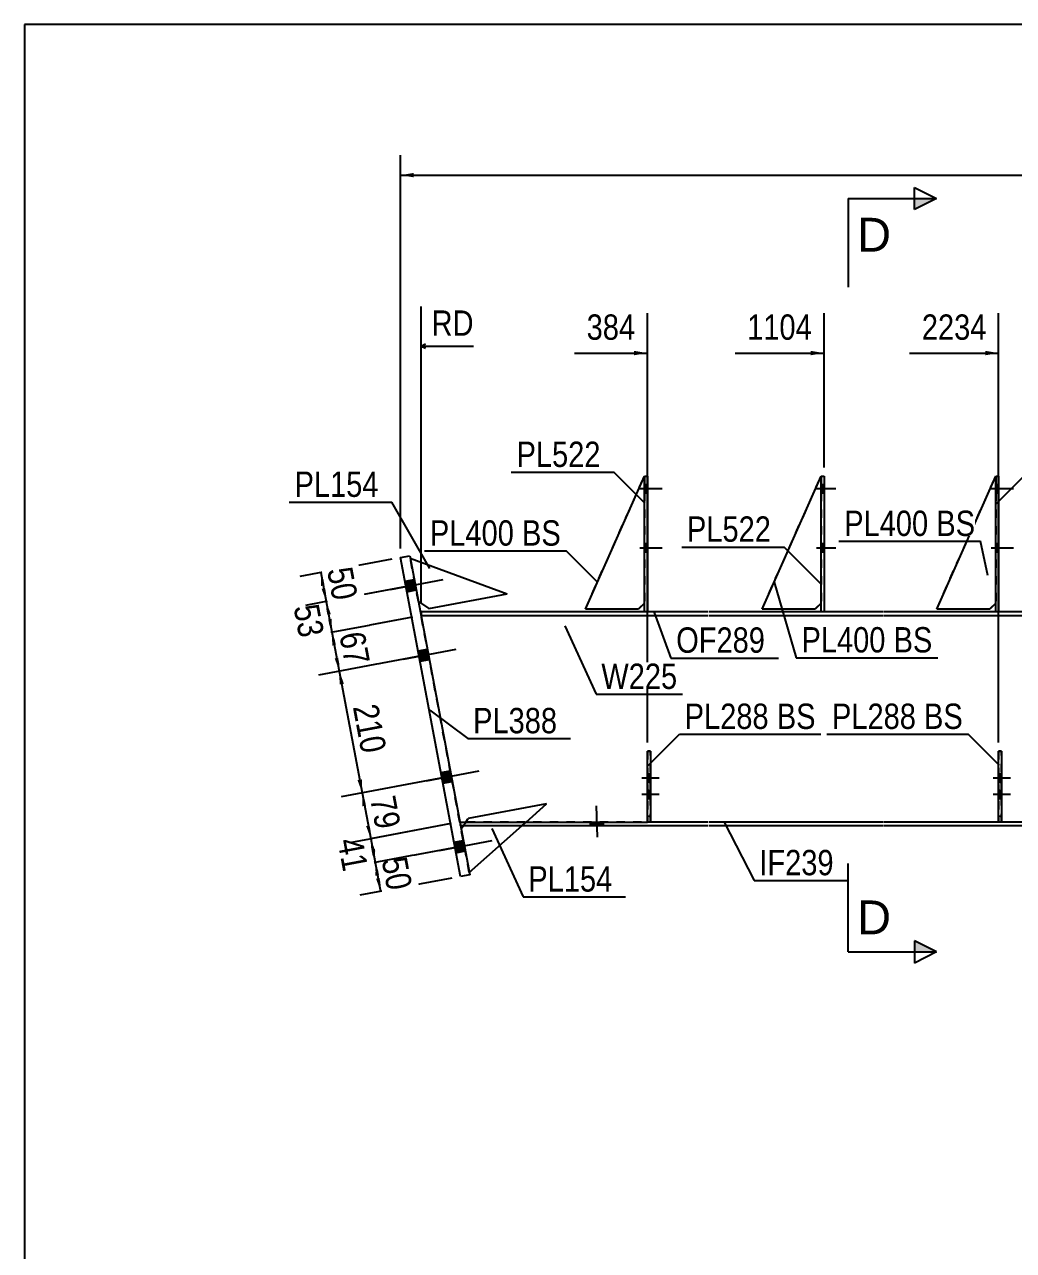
# Model space of a CAD drawing. Header units: millimetres. Extents: x -47 to 355, y -199 to 78.
# Drawn here: x -44.8 to 66.9, y -60.1 to 78.4 of the extents above; entities that cross this region are included whole.
import ezdxf

# ---------------------------------------------------------------- set-up
doc = ezdxf.new("R2010")
doc.units = ezdxf.units.MM
doc.linetypes.add('DXK_LINE_DOT1', pattern=[1.8814, 0.9407, -0.9407])
doc.linetypes.add('DXK_LINE_DOT2', pattern=[3.9198, 1.9599, -1.9599])
doc.styles.add('Arial', font='ARIAL.TTF', dxfattribs={"height": 0.2})
doc.styles.add('Arial Narrow', font='ARIALN.TTF', dxfattribs={"height": 0.2})

# ---------------------------------------------------------------- blocks, each defined once
blk = doc.blocks.new('Unknown-627304503-1201')
at = {"color": 5, "linetype": 'Continuous'}
for p, q in [((355.18, 78.44), (-44.82, 78.44)), ((-44.82, 78.44), (-44.82, -198.56))]:
    blk.add_line(p, q, dxfattribs=at)
blk = doc.blocks.new('Bolt-627304503-1581 - 1579')
at = {"linetype": 'Continuous'}
for points in [[(25.57, 25.53), (25.57, 26.47), (25.24, 26.47), (25.24, 25.53)], [(25.57, 25.53), (25.57, 26.47), (25.24, 26.47), (25.24, 25.53)], [(25.57, 25.53), (25.57, 26.47), (25.24, 26.47), (25.24, 25.53)], [(25.57, 18.87), (25.57, 19.8), (25.24, 19.8), (25.24, 18.87)], [(25.57, 18.87), (25.57, 19.8), (25.24, 19.8), (25.24, 18.87)], [(25.57, 18.87), (25.57, 19.8), (25.24, 19.8), (25.24, 18.87)]]:
    blk.add_hatch(color=3, dxfattribs=at).paths.add_polyline_path(points)
at = {"color": 3, "linetype": 'Continuous'}
for p, q in [((25.24, 26.47), (25.57, 26.47)), ((25.24, 26.47), (25.57, 26.47)), ((25.24, 26.47), (25.57, 26.47)), ((24.71, 26), (27.24, 26)), ((24.71, 26), (27.24, 26)), ((24.71, 26), (27.24, 26)), ((25.24, 25.53), (25.57, 25.53)), ((25.24, 25.53), (25.57, 25.53)), ((25.24, 25.53), (25.57, 25.53)), ((25.24, 19.8), (25.57, 19.8)), ((25.24, 19.8), (25.57, 19.8)), ((25.24, 19.8), (25.57, 19.8)), ((24.71, 19.33), (27.24, 19.33)), ((24.71, 19.33), (27.24, 19.33)), ((24.71, 19.33), (27.24, 19.33)), ((25.24, 18.87), (25.57, 18.87)), ((25.24, 18.87), (25.57, 18.87)), ((25.24, 18.87), (25.57, 18.87))]:
    blk.add_line(p, q, dxfattribs=at)
blk = doc.blocks.new('Bolt-627304503-1582 - 1579')
at = {"linetype": 'Continuous'}
for points in [[(45.54, 25.53), (45.54, 26.47), (45.21, 26.47), (45.21, 25.53)], [(45.54, 25.53), (45.54, 26.47), (45.21, 26.47), (45.21, 25.53)], [(45.54, 25.53), (45.54, 26.47), (45.21, 26.47), (45.21, 25.53)], [(45.54, 18.87), (45.54, 19.8), (45.21, 19.8), (45.21, 18.87)], [(45.54, 18.87), (45.54, 19.8), (45.21, 19.8), (45.21, 18.87)], [(45.54, 18.87), (45.54, 19.8), (45.21, 19.8), (45.21, 18.87)]]:
    blk.add_hatch(color=3, dxfattribs=at).paths.add_polyline_path(points)
at = {"color": 3, "linetype": 'Continuous'}
for p, q in [((45.21, 26.47), (45.54, 26.47)), ((45.21, 26.47), (45.54, 26.47)), ((45.21, 26.47), (45.54, 26.47)), ((44.67, 26), (46.87, 26)), ((44.67, 26), (46.87, 26)), ((44.67, 26), (46.87, 26)), ((45.21, 25.53), (45.54, 25.53)), ((45.21, 25.53), (45.54, 25.53)), ((45.21, 25.53), (45.54, 25.53)), ((45.21, 19.8), (45.54, 19.8)), ((45.21, 19.8), (45.54, 19.8)), ((45.21, 19.8), (45.54, 19.8)), ((44.67, 19.33), (46.87, 19.33)), ((44.67, 19.33), (46.87, 19.33)), ((44.67, 19.33), (46.87, 19.33)), ((45.21, 18.87), (45.54, 18.87)), ((45.21, 18.87), (45.54, 18.87)), ((45.21, 18.87), (45.54, 18.87))]:
    blk.add_line(p, q, dxfattribs=at)
blk = doc.blocks.new('Part-627304503-1712 - 1579')
at = {"color": 2, "linetype": 'Continuous'}
for p, q in [((-2.32, 18.22), (-1.27, 18.42)), ((4.45, -17.82), (-2.32, 18.22)), ((-1.27, 18.42), (5.5, -17.62)), ((5.5, -17.62), (4.45, -17.82))]:
    blk.add_line(p, q, dxfattribs=at)
blk = doc.blocks.new('Bolt-627304503-1591 - 1579')
at = {"linetype": 'Continuous'}
for points in [[(-1.81, 15.53), (-1.59, 14.35), (-0.54, 14.55), (-0.76, 15.73)], [(-1.81, 15.53), (-1.59, 14.35), (-0.54, 14.55), (-0.76, 15.73)], [(-0.33, 7.67), (-0.11, 6.49), (0.94, 6.69), (0.71, 7.87)], [(-0.33, 7.67), (-0.11, 6.49), (0.94, 6.69), (0.71, 7.87)], [(2.25, -6.09), (2.47, -7.27), (3.52, -7.07), (3.3, -5.89)], [(2.25, -6.09), (2.47, -7.27), (3.52, -7.07), (3.3, -5.89)], [(3.73, -13.95), (3.95, -15.13), (5, -14.93), (4.77, -13.76)], [(3.73, -13.95), (3.95, -15.13), (5, -14.93), (4.77, -13.76)]]:
    blk.add_hatch(color=3, dxfattribs=at).paths.add_polyline_path(points)
at = {"color": 3, "linetype": 'Continuous'}
for p, q in [((-3.45, 14.61), (2.49, 15.73)), ((-3.45, 14.61), (2.49, 15.73)), ((-1.81, 15.53), (-0.76, 15.73)), ((-1.81, 15.53), (-0.76, 15.73)), ((-1.59, 14.35), (-0.54, 14.55)), ((-1.59, 14.35), (-0.54, 14.55)), ((-1.98, 6.75), (3.97, 7.87)), ((-1.98, 6.75), (3.97, 7.87)), ((-0.33, 7.67), (0.71, 7.87)), ((-0.33, 7.67), (0.71, 7.87)), ((-0.11, 6.49), (0.94, 6.69)), ((-0.11, 6.49), (0.94, 6.69)), ((0.61, -7.01), (6.55, -5.89)), ((0.61, -7.01), (6.55, -5.89)), ((2.25, -6.09), (3.3, -5.89)), ((2.25, -6.09), (3.3, -5.89)), ((2.47, -7.27), (3.52, -7.07)), ((2.47, -7.27), (3.52, -7.07)), ((2.08, -14.87), (8.03, -13.75)), ((2.08, -14.87), (8.03, -13.75)), ((3.73, -13.95), (4.77, -13.76)), ((3.73, -13.95), (4.77, -13.76)), ((3.95, -15.13), (5, -14.93)), ((3.95, -15.13), (5, -14.93))]:
    blk.add_line(p, q, dxfattribs=at)
blk = doc.blocks.new('Bolt-627304503-1592 - 1579')
at = {"color": 3, "linetype": 'DXK_LINE_DOT2'}
for p, q in [((24.94, -6.68), (27.14, -6.68)), ((25.57, -6.21), (25.91, -6.21)), ((25.57, -7.15), (25.91, -7.15)), ((25.57, -8.07), (25.91, -8.07)), ((24.94, -8.53), (27.14, -8.53)), ((25.57, -9), (25.91, -9))]:
    blk.add_line(p, q, dxfattribs=at)
blk = doc.blocks.new('Bolt-627304503-1595 - 1579')
at = {"linetype": 'Continuous'}
for points in [[(65.27, 25.53), (65.27, 26.47), (64.94, 26.47), (64.94, 25.53)], [(65.27, 25.53), (65.27, 26.47), (64.94, 26.47), (64.94, 25.53)], [(65.27, 25.53), (65.27, 26.47), (64.94, 26.47), (64.94, 25.53)], [(65.27, 18.87), (65.27, 19.8), (64.94, 19.8), (64.94, 18.87)], [(65.27, 18.87), (65.27, 19.8), (64.94, 19.8), (64.94, 18.87)], [(65.27, 18.87), (65.27, 19.8), (64.94, 19.8), (64.94, 18.87)]]:
    blk.add_hatch(color=3, dxfattribs=at).paths.add_polyline_path(points)
at = {"color": 3, "linetype": 'Continuous'}
for p, q in [((64.94, 26.47), (65.27, 26.47)), ((64.94, 26.47), (65.27, 26.47)), ((64.94, 26.47), (65.27, 26.47)), ((64.41, 26), (66.94, 26)), ((64.41, 26), (66.94, 26)), ((64.41, 26), (66.94, 26)), ((64.94, 25.53), (65.27, 25.53)), ((64.94, 25.53), (65.27, 25.53)), ((64.94, 25.53), (65.27, 25.53)), ((64.94, 19.8), (65.27, 19.8)), ((64.94, 19.8), (65.27, 19.8)), ((64.94, 19.8), (65.27, 19.8)), ((64.41, 19.33), (66.94, 19.33)), ((64.41, 19.33), (66.94, 19.33)), ((64.41, 19.33), (66.94, 19.33)), ((64.94, 18.87), (65.27, 18.87)), ((64.94, 18.87), (65.27, 18.87)), ((64.94, 18.87), (65.27, 18.87))]:
    blk.add_line(p, q, dxfattribs=at)
blk = doc.blocks.new('Bolt-627304503-1596 - 1579')
at = {"color": 3, "linetype": 'DXK_LINE_DOT2'}
for p, q in [((64.64, -6.68), (66.84, -6.68)), ((65.27, -6.21), (65.61, -6.21)), ((65.27, -7.15), (65.61, -7.15)), ((65.27, -8.07), (65.61, -8.07)), ((64.64, -8.53), (66.84, -8.53)), ((65.27, -9), (65.61, -9))]:
    blk.add_line(p, q, dxfattribs=at)
blk = doc.blocks.new('Bolt-627304503-1597 - 1579')
at = {"linetype": 'Continuous'}
for points in [[(65.27, -6.21), (65.27, -7.15), (65.61, -7.15), (65.61, -6.21)], [(65.27, -8.07), (65.27, -9), (65.61, -9), (65.61, -8.07)]]:
    blk.add_hatch(color=3, dxfattribs=at).paths.add_polyline_path(points)
at = {"color": 3, "linetype": 'Continuous'}
for p, q in [((64.74, -6.68), (65.61, -6.68)), ((65.27, -6.21), (65.61, -6.21)), ((65.27, -7.15), (65.61, -7.15)), ((65.27, -8.07), (65.61, -8.07)), ((64.74, -8.53), (65.61, -8.53)), ((65.27, -9), (65.61, -9))]:
    blk.add_line(p, q, dxfattribs=at)
blk = doc.blocks.new('Bolt-627304503-1598 - 1579')
at = {"linetype": 'Continuous'}
for points in [[(25.57, -6.21), (25.57, -7.15), (25.91, -7.15), (25.91, -6.21)], [(25.57, -8.07), (25.57, -9), (25.91, -9), (25.91, -8.07)]]:
    blk.add_hatch(color=3, dxfattribs=at).paths.add_polyline_path(points)
at = {"color": 3, "linetype": 'Continuous'}
for p, q in [((25.04, -6.68), (25.91, -6.68)), ((25.57, -6.21), (25.91, -6.21)), ((25.57, -7.15), (25.91, -7.15)), ((25.57, -8.07), (25.91, -8.07)), ((25.04, -8.53), (25.91, -8.53)), ((25.57, -9), (25.91, -9))]:
    blk.add_line(p, q, dxfattribs=at)
blk = doc.blocks.new('Part-627304503-1791 - 1579')
at = {"color": 2, "linetype": 'Continuous'}
for p, q in [((45.21, 12.07), (45.21, 27.4)), ((45.21, 27.4), (45.54, 27.4)), ((45.54, 27.4), (45.54, 12.07)), ((45.54, 12.07), (45.21, 12.07))]:
    blk.add_line(p, q, dxfattribs=at)
blk = doc.blocks.new('Part-627304503-1796 - 1579')
at = {"color": 2, "linetype": 'Continuous'}
for p, q in [((25.24, 12.07), (25.24, 27.4)), ((25.24, 27.4), (25.57, 27.4)), ((25.57, 27.4), (25.57, 12.07)), ((25.57, 12.07), (25.24, 12.07))]:
    blk.add_line(p, q, dxfattribs=at)
blk = doc.blocks.new('Part-627304503-2015 - 1579')
at = {"color": 2, "linetype": 'Continuous'}
for p, q in [((25.57, -11.67), (25.57, -3.67)), ((25.57, -3.67), (25.91, -3.67)), ((25.91, -3.67), (25.91, -11.67)), ((25.91, -11.67), (25.57, -11.67))]:
    blk.add_line(p, q, dxfattribs=at)
at = {"color": 7, "linetype": 'DXK_LINE_DOT1'}
blk.add_line((25.57, -11), (25.91, -11), dxfattribs=at)
blk = doc.blocks.new('Bolt-627304503-1616 - 1579')
at = {"linetype": 'Continuous'}
blk.add_hatch(color=3, dxfattribs=at).paths.add_polyline_path([(19.16, -12.11), (20.63, -12.07), (20.61, -11.63), (19.15, -11.67)])
blk.add_hatch(color=3, dxfattribs=at).paths.add_polyline_path([(19.16, -12.11), (20.63, -12.07), (20.61, -11.63), (19.15, -11.67)])
at = {"color": 3, "linetype": 'Continuous'}
for p, q in [((19.93, -13.36), (19.83, -9.83)), ((19.93, -13.36), (19.83, -9.83)), ((19.16, -12.11), (19.15, -11.67)), ((19.16, -12.11), (19.15, -11.67)), ((20.63, -12.07), (20.61, -11.63)), ((20.63, -12.07), (20.61, -11.63))]:
    blk.add_line(p, q, dxfattribs=at)
blk = doc.blocks.new('Part-627304503-1685 - 1579')
at = {"color": 2, "linetype": 'Continuous'}
for p, q in [((14.17, -9.62), (5.33, -11.28)), ((11.86, -11.67), (14.17, -9.62)), ((4.53, -12.44), (4.79, -12.07)), ((5.06, -11.67), (5.33, -11.28)), ((5.45, -17.36), (11.41, -12.07))]:
    blk.add_line(p, q, dxfattribs=at)
at = {"color": 7, "linetype": 'DXK_LINE_DOT1'}
for p, q in [((5.45, -17.36), (4.53, -12.44)), ((4.79, -12.07), (5.06, -11.67)), ((11.41, -12.07), (11.86, -11.67))]:
    blk.add_line(p, q, dxfattribs=at)
blk = doc.blocks.new('Part-627304503-1621 - 1579')
at = {"color": 7, "linetype": 'DXK_LINE_DOT1'}
for p, q in [((4.38, -11.67), (0, 11.67)), ((0, 11.67), (32.44, 11.67)), ((32.54, 11.67), (52.17, 11.67)), ((52.27, 11.67), (72.14, 11.67)), ((72.24, 11.67), (91.94, 11.67)), ((92.04, 11.67), (111.74, 11.67)), ((111.84, 11.67), (117.9, 11.67)), ((117.9, 11.67), (117.9, -11.67)), ((32.44, -11.67), (4.46, -11.67)), ((52.17, -11.67), (32.54, -11.67)), ((72.14, -11.67), (52.27, -11.67)), ((91.94, -11.67), (72.24, -11.67)), ((111.74, -11.67), (92.04, -11.67)), ((117.9, -11.67), (111.84, -11.67))]:
    blk.add_line(p, q, dxfattribs=at)
at = {"color": 2, "linetype": 'Continuous'}
blk.add_line((4.46, -11.67), (4.38, -11.67), dxfattribs=at)
blk = doc.blocks.new('Part-627304503-1643 - 1579')
at = {"color": 2, "linetype": 'Continuous'}
for p, q in [((38.54, 12.4), (45.21, 27.4)), ((45.21, 13.07), (44.54, 12.4)), ((44.54, 12.4), (38.54, 12.4))]:
    blk.add_line(p, q, dxfattribs=at)
at = {"color": 7, "linetype": 'DXK_LINE_DOT1'}
blk.add_line((45.21, 27.4), (45.21, 13.07), dxfattribs=at)
blk = doc.blocks.new('Part-627304503-1690 - 1579')
at = {"color": 2, "linetype": 'Continuous'}
for p, q in [((-1.22, 18.15), (9.72, 14.1)), ((0.87, 12.44), (9.72, 14.1)), ((-0.3, 13.24), (0.87, 12.44))]:
    blk.add_line(p, q, dxfattribs=at)
at = {"color": 7, "linetype": 'DXK_LINE_DOT1'}
blk.add_line((-0.3, 13.24), (-1.22, 18.15), dxfattribs=at)
blk = doc.blocks.new('Part-627304503-1899 - 1579')
at = {"color": 2, "linetype": 'Continuous'}
for p, q in [((58.27, 12.4), (64.94, 27.4)), ((64.94, 13.07), (64.27, 12.4)), ((64.27, 12.4), (58.27, 12.4))]:
    blk.add_line(p, q, dxfattribs=at)
at = {"color": 7, "linetype": 'DXK_LINE_DOT1'}
blk.add_line((64.94, 27.4), (64.94, 13.07), dxfattribs=at)
blk = doc.blocks.new('Part-627304503-1914 - 1579')
at = {"color": 2, "linetype": 'Continuous'}
for p, q in [((18.57, 12.4), (25.24, 27.4)), ((25.24, 13.07), (24.57, 12.4)), ((24.57, 12.4), (18.57, 12.4))]:
    blk.add_line(p, q, dxfattribs=at)
at = {"color": 7, "linetype": 'DXK_LINE_DOT1'}
blk.add_line((25.24, 27.4), (25.24, 13.07), dxfattribs=at)
blk = doc.blocks.new('Part-627304503-1941 - 1579')
at = {"color": 7, "linetype": 'DXK_LINE_DOT1'}
for p, q in [((38.54, 12.4), (45.21, 27.4)), ((45.21, 13.07), (44.54, 12.4)), ((44.54, 12.4), (38.54, 12.4))]:
    blk.add_line(p, q, dxfattribs=at)
blk = doc.blocks.new('Part-627304503-2097 - 1579')
at = {"color": 2, "linetype": 'Continuous'}
for p, q in [((4.46, -12.07), (4.46, -11.67)), ((4.46, -11.67), (25.57, -11.67)), ((4.46, -12.07), (32.44, -12.07)), ((32.44, -11.67), (25.91, -11.67)), ((52.17, -11.67), (32.54, -11.67)), ((32.54, -12.07), (52.17, -12.07)), ((65.27, -11.67), (52.27, -11.67)), ((52.27, -12.07), (72.14, -12.07)), ((72.14, -11.67), (65.61, -11.67)), ((91.94, -11.67), (72.24, -11.67)), ((72.24, -12.07), (91.94, -12.07)), ((111.74, -11.67), (92.04, -11.67)), ((92.04, -12.07), (111.74, -12.07)), ((117.9, -11.67), (111.84, -11.67)), ((111.84, -12.07), (117.88, -12.07)), ((117.88, -12.07), (117.9, -11.67))]:
    blk.add_line(p, q, dxfattribs=at)
blk = doc.blocks.new('Part-627304503-2020 - 1579')
at = {"color": 2, "linetype": 'Continuous'}
for p, q in [((65.27, -11.67), (65.27, -3.67)), ((65.27, -3.67), (65.61, -3.67)), ((65.61, -3.67), (65.61, -11.67)), ((65.61, -11.67), (65.27, -11.67))]:
    blk.add_line(p, q, dxfattribs=at)
at = {"color": 7, "linetype": 'DXK_LINE_DOT1'}
blk.add_line((65.27, -11), (65.61, -11), dxfattribs=at)
blk = doc.blocks.new('Part-627304503-2025 - 1579')
at = {"color": 7, "linetype": 'DXK_LINE_DOT1'}
for p, q in [((65.27, -3.67), (65.27, -11.67)), ((65.61, -3.67), (65.27, -3.67)), ((65.61, -11.67), (65.61, -3.67))]:
    blk.add_line(p, q, dxfattribs=at)
blk = doc.blocks.new('Part-627304503-2030 - 1579')
at = {"color": 7, "linetype": 'DXK_LINE_DOT1'}
for p, q in [((58.27, 12.4), (64.94, 27.4)), ((64.94, 13.07), (64.27, 12.4)), ((64.27, 12.4), (58.27, 12.4))]:
    blk.add_line(p, q, dxfattribs=at)
blk = doc.blocks.new('Part-627304503-2035 - 1579')
at = {"color": 2, "linetype": 'Continuous'}
for p, q in [((64.94, 12.07), (64.94, 27.4)), ((64.94, 27.4), (65.27, 27.4)), ((65.27, 27.4), (65.27, 12.07)), ((65.27, 12.07), (64.94, 12.07))]:
    blk.add_line(p, q, dxfattribs=at)
blk = doc.blocks.new('Part-627304503-2082 - 1579')
at = {"color": 7, "linetype": 'DXK_LINE_DOT1'}
for p, q in [((25.57, -3.67), (25.57, -11.67)), ((25.91, -3.67), (25.57, -3.67)), ((25.91, -11.67), (25.91, -3.67))]:
    blk.add_line(p, q, dxfattribs=at)
blk = doc.blocks.new('Part-627304503-2087 - 1579')
at = {"color": 7, "linetype": 'DXK_LINE_DOT1'}
for p, q in [((18.57, 12.4), (25.24, 27.4)), ((25.24, 13.07), (24.57, 12.4)), ((24.57, 12.4), (18.57, 12.4))]:
    blk.add_line(p, q, dxfattribs=at)
blk = doc.blocks.new('Part-627304503-2092 - 1579')
at = {"color": 2, "linetype": 'Continuous'}
for p, q in [((0, 12.07), (0, 11.67)), ((25.24, 12.07), (0, 12.07)), ((0, 11.67), (32.44, 11.67)), ((32.44, 12.07), (25.57, 12.07)), ((45.21, 12.07), (32.54, 12.07)), ((32.54, 11.67), (52.17, 11.67)), ((52.17, 12.07), (45.54, 12.07)), ((64.94, 12.07), (52.27, 12.07)), ((52.27, 11.67), (72.14, 11.67)), ((72.14, 12.07), (65.27, 12.07)), ((84.91, 12.07), (72.24, 12.07)), ((72.24, 11.67), (91.94, 11.67)), ((91.94, 12.07), (85.24, 12.07)), ((104.71, 12.07), (92.04, 12.07)), ((92.04, 11.67), (111.74, 11.67)), ((111.74, 12.07), (105.04, 12.07)), ((137.9, 12.07), (111.84, 12.07)), ((111.84, 11.67), (137.9, 11.67)), ((137.9, 12.07), (137.9, 11.67))]:
    blk.add_line(p, q, dxfattribs=at)
at = {"color": 7, "linetype": 'DXK_LINE_DOT1'}
for p, q in [((25.57, 12.07), (25.24, 12.07)), ((45.54, 12.07), (45.21, 12.07)), ((65.27, 12.07), (64.94, 12.07)), ((85.24, 12.07), (84.91, 12.07)), ((105.04, 12.07), (104.71, 12.07))]:
    blk.add_line(p, q, dxfattribs=at)
blk = doc.blocks.new('StraightDimension-627304503-11568 - 1579')
at = {"linetype": 'Continuous'}
blk.add_hatch(color=7, dxfattribs=at).paths.add_polyline_path([(-0.82, 61.17), (-2.32, 61.42), (-0.82, 61.67)])
at = {"color": 7, "linetype": 'Continuous'}
for p, q in [((-2.32, 19.22), (-2.32, 63.67)), ((-2.32, 61.42), (284.96, 61.42))]:
    blk.add_line(p, q, dxfattribs=at)
blk = doc.blocks.new('StraightDimension-627304503-7887 - 1579')
at = {"linetype": 'Continuous'}
for points in [[(-5.15, -17.76), (-5.18, -16.24), (-4.66, -17.66)], [(-4.6, -17.99), (-4.57, -19.51), (-5.09, -18.08)]]:
    blk.add_hatch(color=7, dxfattribs=at).paths.add_polyline_path(points)
at = {"color": 7, "linetype": 'Continuous'}
for p, q in [((4.07, -14.5), (-7.54, -16.68)), ((-5.18, -16.24), (-4.57, -19.51)), ((3.47, -18), (-6.92, -19.95))]:
    blk.add_line(p, q, dxfattribs=at)
at = {"color": 0}
blk.add_wipeout([(-4.28, -20.23), (-0.15, -19.46), (-1.05, -14.68), (-5.17, -15.46)], dxfattribs=at)
at = {"color": 3, "style": 'Arial Narrow'}
blk.add_text('50', height=2.863, rotation=-79.3661, dxfattribs=at).set_placement((-4.47, -15.94))
blk = doc.blocks.new('StraightDimension-627304503-7891 - 1579')
at = {"linetype": 'Continuous'}
for points in [[(-10.04, 8.26), (-10.07, 9.78), (-9.54, 8.35)], [(-9.27, 6.91), (-9.24, 5.39), (-9.76, 6.81)]]:
    blk.add_hatch(color=7, dxfattribs=at).paths.add_polyline_path(points)
at = {"color": 7, "linetype": 'Continuous'}
for p, q in [((-0.98, 11.48), (-12.43, 9.33)), ((-10.07, 9.78), (-9.24, 5.39)), ((0.01, 7.12), (-11.6, 4.94))]:
    blk.add_line(p, q, dxfattribs=at)
at = {"color": 0}
blk.add_wipeout([(-9.06, 5.22), (-4.93, 6), (-5.83, 10.77), (-9.95, 10)], dxfattribs=at)
at = {"color": 3, "style": 'Arial Narrow'}
blk.add_text('67', height=2.863, rotation=-79.3661, dxfattribs=at).set_placement((-9.25, 9.52))
blk = doc.blocks.new('StraightDimension-627304503-7888 - 1579')
at = {"linetype": 'Continuous'}
for points in [[(-5.65, -15.08), (-5.68, -13.56), (-5.16, -14.99)], [(-5.21, -14.72), (-5.18, -16.24), (-5.7, -14.81)]]:
    blk.add_hatch(color=7, dxfattribs=at).paths.add_polyline_path(points)
at = {"color": 7, "linetype": 'Continuous'}
for p, q in [((3.4, -11.85), (-7.9, -13.97)), ((-5.68, -13.56), (-5.18, -16.24)), ((4.07, -14.5), (-7.39, -16.65))]:
    blk.add_line(p, q, dxfattribs=at)
at = {"color": 0}
blk.add_wipeout([(-9.26, -18.09), (-5.13, -17.31), (-6.03, -12.54), (-10.16, -13.31)], dxfattribs=at)
at = {"color": 3, "style": 'Arial Narrow'}
blk.add_text('41', height=2.863, rotation=-79.3661, dxfattribs=at).set_placement((-9.46, -13.79))
blk = doc.blocks.new('StraightDimension-627304503-7889 - 1579')
at = {"linetype": 'Continuous'}
for points in [[(-6.63, -9.89), (-6.66, -8.37), (-6.14, -9.8)], [(-5.72, -12.04), (-5.68, -13.56), (-6.21, -12.13)]]:
    blk.add_hatch(color=7, dxfattribs=at).paths.add_polyline_path(points)
at = {"color": 7, "linetype": 'Continuous'}
for p, q in [((2.6, -6.63), (-9.02, -8.82)), ((-6.66, -8.37), (-5.68, -13.56)), ((3.4, -11.85), (-8.04, -14))]:
    blk.add_line(p, q, dxfattribs=at)
at = {"color": 0}
blk.add_wipeout([(-5.58, -13.32), (-1.45, -12.55), (-2.34, -7.78), (-6.47, -8.55)], dxfattribs=at)
at = {"color": 3, "style": 'Arial Narrow'}
blk.add_text('79', height=2.863, rotation=-79.3661, dxfattribs=at).set_placement((-5.77, -9.03))
blk = doc.blocks.new('StraightDimension-627304503-7890 - 1579')
at = {"linetype": 'Continuous'}
for points in [[(-9.21, 3.87), (-9.24, 5.39), (-8.72, 3.96)], [(-6.69, -6.85), (-6.66, -8.37), (-7.18, -6.94)]]:
    blk.add_hatch(color=7, dxfattribs=at).paths.add_polyline_path(points)
at = {"color": 7, "linetype": 'Continuous'}
for p, q in [((0.01, 7.12), (-11.6, 4.94)), ((-9.24, 5.39), (-6.66, -8.37)), ((2.6, -6.63), (-9.02, -8.82))]:
    blk.add_line(p, q, dxfattribs=at)
at = {"color": 0}
blk.add_wipeout([(-7.19, -4.75), (-3.06, -3.98), (-4.29, 2.59), (-8.42, 1.82)], dxfattribs=at)
at = {"color": 3, "style": 'Arial Narrow'}
blk.add_text('210', height=2.863, rotation=-79.3661, dxfattribs=at).set_placement((-7.72, 1.34))
blk = doc.blocks.new('StraightDimension-627304503-7892 - 1579')
at = {"linetype": 'Continuous'}
for points in [[(-10.69, 11.73), (-10.72, 13.25), (-10.2, 11.82)], [(-10.1, 11.3), (-10.07, 9.78), (-10.59, 11.2)]]:
    blk.add_hatch(color=7, dxfattribs=at).paths.add_polyline_path(points)
at = {"color": 7, "linetype": 'Continuous'}
for p, q in [((-1.64, 14.96), (-12.93, 12.83)), ((-10.72, 13.25), (-10.07, 9.78)), ((-0.98, 11.48), (-12.28, 9.36))]:
    blk.add_line(p, q, dxfattribs=at)
at = {"color": 0}
blk.add_wipeout([(-14.22, 8.32), (-10.09, 9.1), (-10.99, 13.87), (-15.12, 13.1)], dxfattribs=at)
at = {"color": 3, "style": 'Arial Narrow'}
blk.add_text('53', height=2.863, rotation=-79.3661, dxfattribs=at).set_placement((-14.42, 12.62))
blk = doc.blocks.new('StraightDimension-627304503-7893 - 1579')
at = {"linetype": 'Continuous'}
for points in [[(-11.3, 15), (-11.33, 16.53), (-10.81, 15.1)], [(-10.75, 14.77), (-10.72, 13.25), (-11.24, 14.68)]]:
    blk.add_hatch(color=7, dxfattribs=at).paths.add_polyline_path(points)
at = {"color": 7, "linetype": 'Continuous'}
for p, q in [((-3.3, 18.03), (-13.69, 16.08)), ((-11.33, 16.53), (-10.72, 13.25)), ((-1.64, 14.96), (-13.08, 12.81))]:
    blk.add_line(p, q, dxfattribs=at)
at = {"color": 0}
blk.add_wipeout([(-10.43, 12.53), (-6.3, 13.3), (-7.2, 18.08), (-11.33, 17.3)], dxfattribs=at)
at = {"color": 3, "style": 'Arial Narrow'}
blk.add_text('50', height=2.863, rotation=-79.3661, dxfattribs=at).set_placement((-10.63, 16.82))
blk = doc.blocks.new('StraightDimension-627304503-11252 - 1579')
at = {"linetype": 'Continuous'}
blk.add_hatch(color=7, dxfattribs=at).paths.add_polyline_path([(63.77, 41.57), (65.27, 41.32), (63.77, 41.07)])
at = {"color": 7, "linetype": 'Continuous'}
for p, q in [((65.27, -2.67), (65.27, 45.82)), ((55.21, 41.32), (65.27, 41.32))]:
    blk.add_line(p, q, dxfattribs=at)
at = {"color": 0}
blk.add_wipeout([(64.5, 42.22), (64.5, 46.42), (55.99, 46.42), (55.99, 42.22)], dxfattribs=at)
at = {"color": 3, "style": 'Arial Narrow'}
blk.add_text('2234', height=2.863, dxfattribs=at).set_placement((56.59, 42.82))
blk = doc.blocks.new('StraightDimension-627304503-11253 - 1579')
at = {"linetype": 'Continuous'}
blk.add_hatch(color=7, dxfattribs=at).paths.add_polyline_path([(44.04, 41.57), (45.54, 41.32), (44.04, 41.07)])
at = {"color": 7, "linetype": 'Continuous'}
for p, q in [((45.54, 28.4), (45.54, 45.82)), ((35.48, 41.32), (45.54, 41.32))]:
    blk.add_line(p, q, dxfattribs=at)
at = {"color": 0}
blk.add_wipeout([(44.76, 42.22), (44.76, 46.42), (36.25, 46.42), (36.25, 42.22)], dxfattribs=at)
at = {"color": 3, "style": 'Arial Narrow'}
blk.add_text('1104', height=2.863, dxfattribs=at).set_placement((36.85, 42.82))
blk = doc.blocks.new('StraightDimension-627304503-11254 - 1579')
at = {"linetype": 'Continuous'}
blk.add_hatch(color=7, dxfattribs=at).paths.add_polyline_path([(24.07, 41.57), (25.57, 41.32), (24.07, 41.07)])
at = {"color": 7, "linetype": 'Continuous'}
for p, q in [((25.57, -2.67), (25.57, 45.82)), ((17.34, 41.32), (25.57, 41.32))]:
    blk.add_line(p, q, dxfattribs=at)
at = {"color": 0, "linetype": 'Continuous'}
blk.add_wipeout([(6.53, 42.67), (6.53, 46.87), (0.59, 46.87), (0.59, 42.67)], dxfattribs=at)
at = {"color": 7, "linetype": 'Continuous'}
for p, q in [((0, 13.07), (0, 46.57)), ((0.5, 42.32), (0, 42.07)), ((0.5, 41.82), (0, 42.07)), ((5.93, 42.07), (0, 42.07))]:
    blk.add_line(p, q, dxfattribs=at)
at = {"color": 3, "linetype": 'Continuous', "style": 'Arial Narrow'}
blk.add_text('RD', height=2.863, dxfattribs=at).set_placement((1.19, 43.27))
at = {"color": 0}
blk.add_wipeout([(24.8, 42.22), (24.8, 46.42), (18.11, 46.42), (18.11, 42.22)], dxfattribs=at)
at = {"color": 3, "style": 'Arial Narrow'}
blk.add_text('384', height=2.863, dxfattribs=at).set_placement((18.71, 42.82))
blk = doc.blocks.new('MarkSet-627304503-8303 - 1579')
at = {"color": 0}
for points in [[(52.5, 7.49), (52.5, 10.49), (42.99, 10.49), (42.99, 7.49)], [(57.78, 7.49), (57.78, 10.49), (53.4, 10.49), (53.4, 7.49)]]:
    blk.add_wipeout(points, dxfattribs=at)
for points in [[(52.5, 7.49), (52.5, 10.49), (42.99, 10.49), (42.99, 7.49)], [(57.78, 7.49), (57.78, 10.49), (53.4, 10.49), (53.4, 7.49)]]:
    blk.add_wipeout(points, dxfattribs=at)
at = {"color": 7, "linetype": 'Continuous'}
for p, q in [((39.89, 15.42), (42.39, 6.89)), ((42.39, 6.89), (58.38, 6.89))]:
    blk.add_line(p, q, dxfattribs=at)
at = {"color": 3, "style": 'Arial Narrow'}
for s, p in [('PL400', (42.99, 7.49)), ('BS', (53.4, 7.49))]:
    blk.add_text(s, height=2.863, dxfattribs=at).set_placement(p)
blk = doc.blocks.new('MarkSet-627304503-8455 - 1579')
at = {"color": 0}
for points in [[(57.33, 20.65), (57.33, 23.65), (47.82, 23.65), (47.82, 20.65)], [(62.61, 20.65), (62.61, 23.65), (58.23, 23.65), (58.23, 20.65)]]:
    blk.add_wipeout(points, dxfattribs=at)
for points in [[(57.33, 20.65), (57.33, 23.65), (47.82, 23.65), (47.82, 20.65)], [(62.61, 20.65), (62.61, 23.65), (58.23, 23.65), (58.23, 20.65)]]:
    blk.add_wipeout(points, dxfattribs=at)
at = {"color": 7, "linetype": 'Continuous'}
for p in [(47.22, 20.05), (64.06, 16.18)]:
    blk.add_line(p, (63.21, 20.05), dxfattribs=at)
at = {"color": 3, "style": 'Arial Narrow'}
for s, p in [('PL400', (47.82, 20.65)), ('BS', (58.23, 20.65))]:
    blk.add_text(s, height=2.863, dxfattribs=at).set_placement(p)
blk = doc.blocks.new('Mark-627304503-8502 - 1579')
at = {"color": 0}
blk.add_wipeout([(15.39, -1.64), (15.39, 1.36), (5.88, 1.36), (5.88, -1.64)], dxfattribs=at)
blk.add_wipeout([(15.39, -1.64), (15.39, 1.36), (5.88, 1.36), (5.88, -1.64)], dxfattribs=at)
at = {"color": 7, "linetype": 'Continuous'}
for p, q in [((0.97, 0.96), (5.28, -2.24)), ((5.28, -2.24), (16.89, -2.24))]:
    blk.add_line(p, q, dxfattribs=at)
at = {"color": 3, "style": 'Arial Narrow'}
blk.add_text('PL388', height=2.863, dxfattribs=at).set_placement((5.88, -1.64))
blk = doc.blocks.new('Mark-627304503-8499 - 1579')
at = {"color": 7, "linetype": 'Continuous'}
blk.add_line((0.99, 16.99), (-3.29, 24.47), dxfattribs=at)
at = {"color": 0}
blk.add_wipeout([(-4.79, 25.07), (-4.79, 28.07), (-14.3, 28.07), (-14.3, 25.07)], dxfattribs=at)
blk.add_wipeout([(-4.79, 25.07), (-4.79, 28.07), (-14.3, 28.07), (-14.3, 25.07)], dxfattribs=at)
at = {"color": 7, "linetype": 'Continuous'}
blk.add_line((-14.9, 24.47), (-3.29, 24.47), dxfattribs=at)
at = {"color": 3, "style": 'Arial Narrow'}
blk.add_text('PL154', height=2.863, dxfattribs=at).set_placement((-14.3, 25.07))
blk = doc.blocks.new('SectionMark-627304503-2681 - 1579')
at = {"linetype": 'Continuous'}
for points in [[(55.76, 57.53), (55.76, 58.78), (58.26, 58.78)], [(55.76, -26.35), (55.76, -25.1), (58.26, -26.35)]]:
    blk.add_hatch(color=30, dxfattribs=at).paths.add_polyline_path(points)
at = {"color": 30, "linetype": 'Continuous'}
for p, q in [((55.76, 57.53), (55.76, 60.03)), ((55.76, 60.03), (58.26, 58.78)), ((48.26, 58.78), (48.26, 48.78)), ((48.26, 58.78), (58.26, 58.78)), ((58.26, 58.78), (55.76, 57.53)), ((48.26, -26.35), (48.26, -16.35)), ((58.26, -26.35), (55.76, -25.1)), ((55.76, -25.1), (55.76, -27.6)), ((48.26, -26.35), (58.26, -26.35)), ((58.26, -26.35), (55.76, -27.6))]:
    blk.add_line(p, q, dxfattribs=at)
at = {"color": 0, "linetype": 'Continuous'}
for points in [[(53.11, 52.78), (53.11, 56.78), (49.26, 56.78), (49.26, 52.78)], [(53.11, -24.35), (53.11, -20.35), (49.26, -20.35), (49.26, -24.35)]]:
    blk.add_wipeout(points, dxfattribs=at)
at = {"color": 96, "linetype": 'Continuous', "style": 'Arial'}
for p in [(49.26, 52.78), (49.26, -24.35)]:
    blk.add_text('D', height=3.82, dxfattribs=at).set_placement(p)
blk = doc.blocks.new('MarkSet-627304503-8281 - 1579')
at = {"color": 0}
for points in [[(39.3, -1.15), (39.3, 1.85), (29.79, 1.85), (29.79, -1.15)], [(44.58, -1.15), (44.58, 1.85), (40.2, 1.85), (40.2, -1.15)]]:
    blk.add_wipeout(points, dxfattribs=at)
for points in [[(39.3, -1.15), (39.3, 1.85), (29.79, 1.85), (29.79, -1.15)], [(44.58, -1.15), (44.58, 1.85), (40.2, 1.85), (40.2, -1.15)]]:
    blk.add_wipeout(points, dxfattribs=at)
at = {"color": 7, "linetype": 'Continuous'}
for p, q in [((25.66, -5.29), (29.19, -1.75)), ((29.19, -1.75), (45.18, -1.75))]:
    blk.add_line(p, q, dxfattribs=at)
at = {"color": 3, "style": 'Arial Narrow'}
for s, p in [('PL288', (29.79, -1.15)), ('BS', (40.2, -1.15))]:
    blk.add_text(s, height=2.863, dxfattribs=at).set_placement(p)
blk = doc.blocks.new('MarkSet-627304503-8292 - 1579')
at = {"color": 0}
for points in [[(55.94, -1.15), (55.94, 1.85), (46.44, 1.85), (46.44, -1.15)], [(61.22, -1.15), (61.22, 1.85), (56.84, 1.85), (56.84, -1.15)]]:
    blk.add_wipeout(points, dxfattribs=at)
for points in [[(55.94, -1.15), (55.94, 1.85), (46.44, 1.85), (46.44, -1.15)], [(61.22, -1.15), (61.22, 1.85), (56.84, 1.85), (56.84, -1.15)]]:
    blk.add_wipeout(points, dxfattribs=at)
at = {"color": 7, "linetype": 'Continuous'}
for p in [(45.84, -1.75), (65.36, -5.29)]:
    blk.add_line(p, (61.82, -1.75), dxfattribs=at)
at = {"color": 3, "style": 'Arial Narrow'}
for s, p in [('PL288', (46.44, -1.15)), ('BS', (56.84, -1.15))]:
    blk.add_text(s, height=2.863, dxfattribs=at).set_placement(p)
blk = doc.blocks.new('MarkSet-627304503-8421 - 1579')
at = {"color": 0}
for points in [[(72.63, 28.45), (72.63, 31.45), (69.16, 31.45), (69.16, 28.45)], [(83.04, 28.45), (83.04, 31.45), (73.53, 31.45), (73.53, 28.45)]]:
    blk.add_wipeout(points, dxfattribs=at)
for points in [[(72.63, 28.45), (72.63, 31.45), (69.16, 31.45), (69.16, 28.45)], [(83.04, 28.45), (83.04, 31.45), (73.53, 31.45), (73.53, 28.45)]]:
    blk.add_wipeout(points, dxfattribs=at)
at = {"color": 7, "linetype": 'Continuous'}
for p, q in [((65.03, 24.31), (68.56, 27.85)), ((68.56, 27.85), (84.54, 27.85))]:
    blk.add_line(p, q, dxfattribs=at)
at = {"color": 3, "style": 'Arial Narrow'}
for s, p in [('3x', (69.16, 28.45)), ('PL522', (73.53, 28.45))]:
    blk.add_text(s, height=2.863, dxfattribs=at).set_placement(p)
blk = doc.blocks.new('MarkSet-627304503-8488 - 1579')
at = {"color": 0}
for points in [[(10.51, 19.56), (10.51, 22.56), (1, 22.56), (1, 19.56)], [(15.79, 19.56), (15.79, 22.56), (11.41, 22.56), (11.41, 19.56)]]:
    blk.add_wipeout(points, dxfattribs=at)
for points in [[(10.51, 19.56), (10.51, 22.56), (1, 22.56), (1, 19.56)], [(15.79, 19.56), (15.79, 22.56), (11.41, 22.56), (11.41, 19.56)]]:
    blk.add_wipeout(points, dxfattribs=at)
at = {"color": 7, "linetype": 'Continuous'}
for p in [(0.4, 18.96), (19.93, 15.42)]:
    blk.add_line(p, (16.39, 18.96), dxfattribs=at)
at = {"color": 3, "style": 'Arial Narrow'}
for s, p in [('PL400', (1, 19.56)), ('BS', (11.41, 19.56))]:
    blk.add_text(s, height=2.863, dxfattribs=at).set_placement(p)
blk = doc.blocks.new('Mark-627304503-8493 - 1579')
at = {"color": 0}
blk.add_wipeout([(28.96, 3.37), (28.96, 6.37), (20.37, 6.37), (20.37, 3.37)], dxfattribs=at)
blk.add_wipeout([(28.96, 3.37), (28.96, 6.37), (20.37, 6.37), (20.37, 3.37)], dxfattribs=at)
at = {"color": 7, "linetype": 'Continuous'}
for p, q in [((16.24, 10.5), (19.77, 2.77)), ((19.77, 2.77), (29.56, 2.77))]:
    blk.add_line(p, q, dxfattribs=at)
at = {"color": 3, "style": 'Arial Narrow'}
blk.add_text('W225', height=2.863, dxfattribs=at).set_placement((20.37, 3.37))
blk = doc.blocks.new('Mark-627304503-8496 - 1579')
at = {"color": 0}
blk.add_wipeout([(21.62, -19.53), (21.62, -16.53), (12.12, -16.53), (12.12, -19.53)], dxfattribs=at)
blk.add_wipeout([(21.62, -19.53), (21.62, -16.53), (12.12, -16.53), (12.12, -19.53)], dxfattribs=at)
at = {"color": 7, "linetype": 'Continuous'}
for p, q in [((7.98, -12.39), (11.52, -20.13)), ((11.52, -20.13), (23.12, -20.13))]:
    blk.add_line(p, q, dxfattribs=at)
at = {"color": 3, "style": 'Arial Narrow'}
blk.add_text('PL154', height=2.863, dxfattribs=at).set_placement((12.12, -19.53))
blk = doc.blocks.new('Mark-627304503-8505 - 1579')
at = {"color": 7, "linetype": 'Continuous'}
blk.add_line((45.29, 15.15), (41.05, 19.4), dxfattribs=at)
at = {"color": 0}
blk.add_wipeout([(39.55, 20), (39.55, 23), (30.05, 23), (30.05, 20)], dxfattribs=at)
blk.add_wipeout([(39.55, 20), (39.55, 23), (30.05, 23), (30.05, 20)], dxfattribs=at)
at = {"color": 7, "linetype": 'Continuous'}
blk.add_line((29.45, 19.4), (41.05, 19.4), dxfattribs=at)
at = {"color": 3, "style": 'Arial Narrow'}
blk.add_text('PL522', height=2.863, dxfattribs=at).set_placement((30.05, 20))
blk = doc.blocks.new('Mark-627304503-8508 - 1579')
at = {"color": 7, "linetype": 'Continuous'}
blk.add_line((25.33, 24.31), (21.79, 27.85), dxfattribs=at)
at = {"color": 0}
blk.add_wipeout([(20.29, 28.45), (20.29, 31.45), (10.79, 31.45), (10.79, 28.45)], dxfattribs=at)
blk.add_wipeout([(20.29, 28.45), (20.29, 31.45), (10.79, 31.45), (10.79, 28.45)], dxfattribs=at)
at = {"color": 7, "linetype": 'Continuous'}
blk.add_line((10.19, 27.85), (21.79, 27.85), dxfattribs=at)
at = {"color": 3, "style": 'Arial Narrow'}
blk.add_text('PL522', height=2.863, dxfattribs=at).set_placement((10.79, 28.45))
blk = doc.blocks.new('Mark-627304503-8523 - 1579')
at = {"color": 0}
blk.add_wipeout([(38.88, 7.46), (38.88, 10.46), (28.83, 10.46), (28.83, 7.46)], dxfattribs=at)
blk.add_wipeout([(38.88, 7.46), (38.88, 10.46), (28.83, 10.46), (28.83, 7.46)], dxfattribs=at)
at = {"color": 7, "linetype": 'Continuous'}
for p, q in [((26.34, 12), (28.23, 6.86)), ((28.23, 6.86), (40.38, 6.86))]:
    blk.add_line(p, q, dxfattribs=at)
at = {"color": 3, "style": 'Arial Narrow'}
blk.add_text('OF289', height=2.863, dxfattribs=at).set_placement((28.83, 7.46))
blk = doc.blocks.new('Mark-627304503-8526 - 1579')
at = {"color": 0}
blk.add_wipeout([(46.63, -17.68), (46.63, -14.68), (38.23, -14.68), (38.23, -17.68)], dxfattribs=at)
blk.add_wipeout([(46.63, -17.68), (46.63, -14.68), (38.23, -14.68), (38.23, -17.68)], dxfattribs=at)
at = {"color": 7, "linetype": 'Continuous'}
for p, q in [((34.26, -11.67), (37.63, -18.28)), ((37.63, -18.28), (48.13, -18.28))]:
    blk.add_line(p, q, dxfattribs=at)
at = {"color": 3, "style": 'Arial Narrow'}
blk.add_text('IF239', height=2.863, dxfattribs=at).set_placement((38.23, -17.68))

msp = doc.modelspace()

# ---------------------------------------------------------------- block references
for name in ['Unknown-627304503-1201', 'Part-627304503-1914 - 1579', 'Part-627304503-2087 - 1579', 'Bolt-627304503-1581 - 1579', 'Part-627304503-1796 - 1579', 'Part-627304503-1643 - 1579', 'Part-627304503-1941 - 1579', 'Bolt-627304503-1582 - 1579', 'Part-627304503-1791 - 1579', 'Part-627304503-1899 - 1579', 'Part-627304503-2030 - 1579', 'Bolt-627304503-1595 - 1579', 'Part-627304503-2035 - 1579', 'Part-627304503-1712 - 1579', 'Part-627304503-1690 - 1579', 'Bolt-627304503-1591 - 1579', 'Part-627304503-2092 - 1579', 'Part-627304503-1621 - 1579', 'Part-627304503-2015 - 1579', 'Part-627304503-2082 - 1579', 'Part-627304503-2020 - 1579', 'Part-627304503-2025 - 1579', 'Bolt-627304503-1592 - 1579', 'Bolt-627304503-1598 - 1579', 'Bolt-627304503-1596 - 1579', 'Bolt-627304503-1597 - 1579', 'Part-627304503-1685 - 1579', 'Bolt-627304503-1616 - 1579', 'Part-627304503-2097 - 1579']:
    msp.add_blockref(name, (0, 0))

# ---------------------------------------------------------------- next in the draw order: block references
msp.add_blockref('StraightDimension-627304503-11568 - 1579', (0, 0))

# ---------------------------------------------------------------- next in the draw order: block references
for name in ['StraightDimension-627304503-11253 - 1579', 'StraightDimension-627304503-11252 - 1579', 'StraightDimension-627304503-7891 - 1579', 'Mark-627304503-8496 - 1579', 'StraightDimension-627304503-7887 - 1579']:
    msp.add_blockref(name, (0, 0))

# ---------------------------------------------------------------- next in the draw order: block references
for name in ['MarkSet-627304503-8421 - 1579', 'MarkSet-627304503-8455 - 1579', 'MarkSet-627304503-8303 - 1579', 'StraightDimension-627304503-7892 - 1579', 'StraightDimension-627304503-7888 - 1579']:
    msp.add_blockref(name, (0, 0))

# ---------------------------------------------------------------- next in the draw order: block references
for name in ['SectionMark-627304503-2681 - 1579', 'Mark-627304503-8505 - 1579', 'StraightDimension-627304503-7893 - 1579', 'StraightDimension-627304503-7889 - 1579']:
    msp.add_blockref(name, (0, 0))

# ---------------------------------------------------------------- next in the draw order: block references
for name in ['StraightDimension-627304503-7890 - 1579', 'Mark-627304503-8526 - 1579']:
    msp.add_blockref(name, (0, 0))

# ---------------------------------------------------------------- next in the draw order: block references
msp.add_blockref('StraightDimension-627304503-11254 - 1579', (0, 0))

# ---------------------------------------------------------------- next in the draw order: block references
for name in ['Mark-627304503-8508 - 1579', 'Mark-627304503-8499 - 1579', 'Mark-627304503-8493 - 1579', 'MarkSet-627304503-8281 - 1579', 'Mark-627304503-8502 - 1579']:
    msp.add_blockref(name, (0, 0))

# ---------------------------------------------------------------- next in the draw order: block references
for name in ['MarkSet-627304503-8488 - 1579', 'Mark-627304503-8523 - 1579', 'MarkSet-627304503-8292 - 1579']:
    msp.add_blockref(name, (0, 0))

doc.saveas('drawing.dxf')
